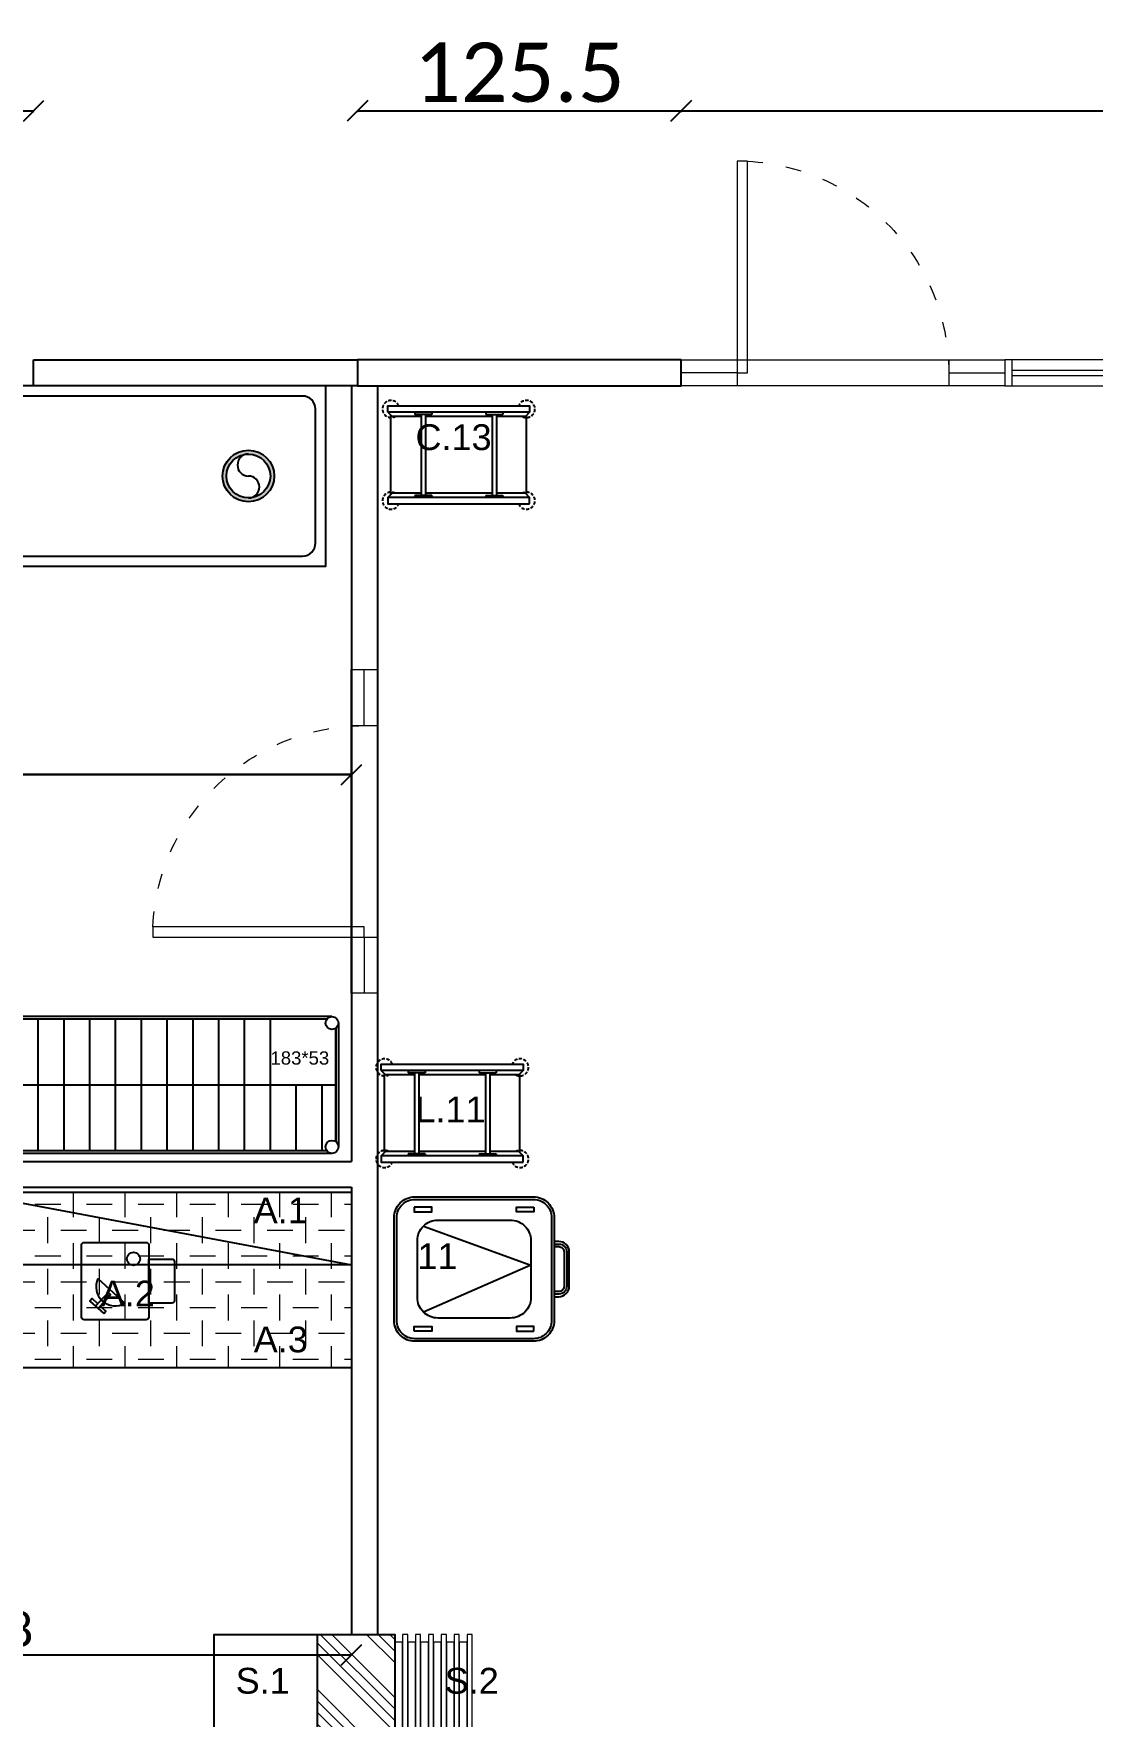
# Model space of a CAD drawing. Header units: millimetres. Extents: x -3516 to 33273, y -7531 to 724.
# Drawn here: x 3800 to 4210, y -2098 to -1446 of the extents above; entities that cross this region are included whole.
import ezdxf

# ---------------------------------------------------------------- set-up
doc = ezdxf.new("R2010")
doc.units = ezdxf.units.MM
for name, pattern in [('ACAD_ISO03W100', [30, 12, -18]), ('ACAD_ISO07W100', [3, 0, -3]), ('HIDDEN', [0.375, 0.25, -0.125])]:
    doc.linetypes.add(name, pattern=pattern)
for name, color, linetype, lineweight in [('100x120 PEN', 155, 'Continuous', 15), ('DIS-100', 9, 'Continuous', 30), ('GRC- Yazı 1', 3, 'Continuous', 20), ('GRC-Ekipman', 4, 'Continuous', 25), ('GRC-sebze', 94, 'Continuous', 15), ('KAPI', 37, 'Continuous', 15)]:
    doc.layers.add(name, color=color, linetype=linetype, lineweight=lineweight)
doc.styles.add('ekp-yazı', font='arial.ttf', dxfattribs={"height": 10})
doc.styles.add('VEFA', font='calibri.ttf')
doc.dimstyles.new('VEFA$0', dxfattribs={"dimtxt": 23, "dimasz": 8, "dimexe": 8, "dimexo": 20, "dimgap": 3, "dimtad": 1, "dimdec": 1, "dimdsep": 46, "dimtxsty": 'VEFA', "dimblk": 'OBLIQUE', "dimcen": 2.5, "dimclrd": 256, "dimclre": 256, "dimclrt": 8, "dimadec": 0, "dimazin": 0, "dimtfac": 1, "dimtdec": 1, "dimtix": 1, "dimtmove": 0, "dimatfit": 0, "dimldrblk": 'OBLIQUE', "dimfxl": 1, "dimarcsym": 0})

# ---------------------------------------------------------------- blocks, each defined once
blk = doc.blocks.new('A$Cdef76808')
at = {"layer": '100x120 PEN', "linetype": 'Continuous'}
for p, q in [((62.75, 6), (62.75, 29.14)), ((2.75, 10), (2.75, 0)), ((122.75, 10), (122.75, 0)), ((122.75, 6), (2.75, 6)), ((122.75, 4), (2.75, 4))]:
    blk.add_line(p, q, dxfattribs=at)
blk.add_lwpolyline([(125.5, 0), (0, 0), (0, 10), (125.5, 10)], close=True, dxfattribs=at)
blk = doc.blocks.new('A$Ccb6340a7')
at = {"layer": 'DIS-100', "lineweight": -2}
blk.add_lwpolyline([(10, 125.5), (10, 0), (0, 0), (0, 125.5)], close=True, dxfattribs=at)
blk = doc.blocks.new('ASDQ1234142')
at = {"layer": 'KAPI'}
for p, q in [((177899.03, 120461.11), (177899.03, 120451.11)), ((177981.03, 120461.11), (177981.03, 120451.11)), ((177899.03, 120456.11), (177877.28, 120456.11)), ((177981.03, 120456.11), (178002.78, 120456.11))]:
    blk.add_line(p, q, dxfattribs=at)
at = {"layer": 'KAPI', "linetype": 'Continuous', "ltscale": 0.5}
blk.add_lwpolyline([(177981.03, 120456.11), (177977.03, 120456.11), (177977.03, 120538.11), (177981.03, 120538.11), (177981.03, 120456.11)], dxfattribs=at)
at = {"layer": 'KAPI'}
blk.add_lwpolyline([(177877.28, 120451.11), (178002.78, 120451.11), (178002.78, 120461.11), (177877.28, 120461.11)], close=True, dxfattribs=at)
at = {"layer": 'KAPI', "linetype": 'ACAD_ISO03W100', "ltscale": 0.5}
blk.add_arc((177981.22, 120456.03), 82.18, 92.91666, 179.94754, dxfattribs=at)
blk = doc.blocks.new('_Oblique')
at = {"color": 0, "linetype": 'ByBlock', "lineweight": -2}
blk.add_line((-0.5, -0.5), (0.5, 0.5), dxfattribs=at)
blk = doc.blocks.new('*D32')
at = {"linetype": 'ACAD_ISO07W100', "lineweight": -2, "transparency": 16777216}
for p, q in [((3046.53, -1476.58), (3046.53, -1476.08)), ((3799.53, -1476.58), (3799.53, -1476.08))]:
    blk.add_line(p, q, dxfattribs=at)
at = {"linetype": 'Continuous', "lineweight": -2, "transparency": 16777216}
blk.add_line((3046.53, -1476.08), (3799.53, -1476.08), dxfattribs=at)
at = {"layer": 'Defpoints', "color": 0, "transparency": 16777216}
for p in [(3799.53, -1476.08), (3046.53, -1572.68), (3799.53, -1572.68)]:
    blk.add_point(p, dxfattribs=at)
at = {"lineweight": -2, "transparency": 16777216, "xscale": 8, "yscale": 8, "zscale": 8, "rotation": 180}
blk.add_blockref('_Oblique', (3046.53, -1476.08), dxfattribs=at)
at = {"lineweight": -2, "transparency": 16777216, "xscale": 8, "yscale": 8, "zscale": 8}
blk.add_blockref('_Oblique', (3799.53, -1476.08), dxfattribs=at)
at = {"color": 8, "transparency": 16777216, "insert": (3423.03, -1461.3), "char_height": 23, "attachment_point": 5, "style": 'VEFA', "bg_fill": 3, "box_fill_scale": 1.1, "bg_fill_color": 256, "bg_fill_true_color": 13158600, "bg_fill_transparency": 0}
blk.add_mtext('753', dxfattribs=at)
blk = doc.blocks.new('*D33')
at = {"linetype": 'ACAD_ISO07W100', "lineweight": -2, "transparency": 16777216}
for p, q in [((3925.03, -1476.58), (3925.03, -1476.08)), ((4050.53, -1476.58), (4050.53, -1476.08))]:
    blk.add_line(p, q, dxfattribs=at)
at = {"linetype": 'Continuous', "lineweight": -2, "transparency": 16777216}
blk.add_line((3925.03, -1476.08), (4050.53, -1476.08), dxfattribs=at)
at = {"layer": 'Defpoints', "color": 0, "transparency": 16777216}
for p in [(4050.53, -1476.08), (3925.03, -1572.68), (4050.53, -1572.68)]:
    blk.add_point(p, dxfattribs=at)
at = {"lineweight": -2, "transparency": 16777216, "xscale": 8, "yscale": 8, "zscale": 8, "rotation": 180}
blk.add_blockref('_Oblique', (3925.03, -1476.08), dxfattribs=at)
at = {"lineweight": -2, "transparency": 16777216, "xscale": 8, "yscale": 8, "zscale": 8}
blk.add_blockref('_Oblique', (4050.53, -1476.08), dxfattribs=at)
at = {"color": 8, "transparency": 16777216, "insert": (3987.78, -1461.3), "char_height": 23, "attachment_point": 5, "style": 'VEFA', "bg_fill": 3, "box_fill_scale": 1.1, "bg_fill_color": 256, "bg_fill_true_color": 13158600, "bg_fill_transparency": 0}
blk.add_mtext('125.5', dxfattribs=at)
blk = doc.blocks.new('*D34')
at = {"linetype": 'ACAD_ISO07W100', "lineweight": -2, "transparency": 16777216}
for p, q in [((4050.53, -1476.58), (4050.53, -1476.08)), ((5054.53, -1476.58), (5054.53, -1476.08))]:
    blk.add_line(p, q, dxfattribs=at)
at = {"linetype": 'Continuous', "lineweight": -2, "transparency": 16777216}
blk.add_line((4050.53, -1476.08), (5054.53, -1476.08), dxfattribs=at)
at = {"layer": 'Defpoints', "color": 0, "transparency": 16777216}
for p in [(5054.53, -1476.08), (4050.53, -1572.68), (5054.53, -1572.68)]:
    blk.add_point(p, dxfattribs=at)
at = {"lineweight": -2, "transparency": 16777216, "xscale": 8, "yscale": 8, "zscale": 8, "rotation": 180}
blk.add_blockref('_Oblique', (4050.53, -1476.08), dxfattribs=at)
at = {"lineweight": -2, "transparency": 16777216, "xscale": 8, "yscale": 8, "zscale": 8}
blk.add_blockref('_Oblique', (5054.53, -1476.08), dxfattribs=at)
at = {"color": 8, "transparency": 16777216, "insert": (4552.53, -1461.3), "char_height": 23, "attachment_point": 5, "style": 'VEFA', "bg_fill": 3, "box_fill_scale": 1.1, "bg_fill_color": 256, "bg_fill_true_color": 13158600, "bg_fill_transparency": 0}
blk.add_mtext('1004', dxfattribs=at)
blk = doc.blocks.new('*D53')
at = {"linetype": 'ACAD_ISO07W100', "lineweight": -2, "transparency": 16777216}
for p, q in [((3925.03, -1476.58), (3925.03, -1476.08)), ((4050.53, -1476.58), (4050.53, -1476.08))]:
    blk.add_line(p, q, dxfattribs=at)
at = {"linetype": 'Continuous', "lineweight": -2, "transparency": 16777216}
blk.add_line((3925.03, -1476.08), (4050.53, -1476.08), dxfattribs=at)
at = {"layer": 'Defpoints', "color": 0, "transparency": 16777216}
for p in [(4050.53, -1476.08), (3925.03, -1572.68), (4050.53, -1572.68)]:
    blk.add_point(p, dxfattribs=at)
at = {"lineweight": -2, "transparency": 16777216, "xscale": 8, "yscale": 8, "zscale": 8, "rotation": 180}
blk.add_blockref('_Oblique', (3925.03, -1476.08), dxfattribs=at)
at = {"lineweight": -2, "transparency": 16777216, "xscale": 8, "yscale": 8, "zscale": 8}
blk.add_blockref('_Oblique', (4050.53, -1476.08), dxfattribs=at)
at = {"color": 8, "transparency": 16777216, "insert": (3987.78, -1461.3), "char_height": 23, "attachment_point": 5, "style": 'VEFA', "bg_fill": 3, "box_fill_scale": 1.1, "bg_fill_color": 256, "bg_fill_true_color": 13158600, "bg_fill_transparency": 0}
blk.add_mtext('125.5', dxfattribs=at)
blk = doc.blocks.new('PoliTT.S.160-70')
at = {"layer": 'GRC-sebze'}
h = blk.add_hatch(dxfattribs=at)
h.set_pattern_fill('CHECKERED', color=256, scale=10, style=0)
h.set_pattern_definition([(0, (160, 0), (10, 10), [10, -10]), (90, (165, 5), (-10, 10), [10, -10])])
h.paths.add_polyline_path([(0, -70), (160, -70), (160, -2), (0, -2)])
for p, q in [((0, 0), (160, 0)), ((0, -70), (0, 0)), ((160, 0), (160, -70)), ((160, -2), (0, -2)), ((160, -70), (0, -70))]:
    blk.add_line(p, q)
blk = doc.blocks.new('SıyırmTezg.160-70')
h = blk.add_hatch(color=21)
edge = h.paths.add_edge_path()
edge.add_arc((130, -35), 10, 0, 360)
edge = h.paths.add_edge_path(flags=16)
edge.add_arc((130, -35), 8.5, 0, 360)
blk.add_lwpolyline([(0, -70), (160, -70), (160, 0), (0, 0)], close=True)
blk.add_lwpolyline([(9, -66), (151, -66, 0.414214), (156, -61), (156, -9, 0.414214), (151, -4), (9, -4, 0.414214), (4, -9), (4, -61, 0.414214)], format="xyb", close=True)
at = {"color": 21}
for radius in [10, 8.5]:
    blk.add_circle((130, -35), radius, dxfattribs=at)
for centre, start, end in [((130, -30.75), 90, 270), ((130, -39.25), 270, 90)]:
    blk.add_arc(centre, 4.25, start, end, dxfattribs=at)
blk = doc.blocks.new('A$Cb6178efe')
at = {"color": 7, "ltscale": 5}
for p, q in [((180.5, 53), (2.51, 53)), ((178.5, 52), (4.5, 52)), ((180.5, 0), (2.5, 0)), ((178.5, 1), (4.5, 1))]:
    blk.add_line(p, q, dxfattribs=at)
at = {"color": 7}
for p, q in [((0, 2.5), (0, 50.5)), ((1, 4.5), (1, 48.5)), ((182, 48.5), (182, 4.5)), ((182, 4.5), (182, 48.5)), ((183, 50.5), (183, 2.5))]:
    blk.add_line(p, q, dxfattribs=at)
at = {"color": 149, "ltscale": 5}
for p, q in [((6.5, 52), (6.5, 1)), ((16.5, 52), (16.5, 1)), ((26.5, 52), (26.5, 1)), ((36.5, 52), (36.5, 1)), ((46.5, 52), (46.5, 1)), ((56.5, 52), (56.5, 1)), ((66.5, 52), (66.5, 1)), ((76.5, 52), (76.5, 1)), ((86.5, 52), (86.5, 1)), ((96.5, 52), (96.5, 1)), ((106.5, 52), (106.5, 1)), ((116.5, 52), (116.5, 1)), ((126.5, 52), (126.5, 1)), ((136.5, 52), (136.5, 1)), ((146.5, 52), (146.5, 1)), ((156.5, 52), (156.5, 1)), ((1, 26.5), (182, 26.5)), ((166.5, 26.5), (166.5, 1)), ((176.5, 26.5), (176.5, 1))]:
    blk.add_line(p, q, dxfattribs=at)
at = {"color": 7, "ltscale": 5}
for centre in [(2.5, 50.5), (180.5, 50.5), (2.5, 2.5), (180.5, 2.5)]:
    blk.add_circle(centre, 2.5, dxfattribs=at)
at = {"layer": 'GRC- Yazı 1', "color": 242, "true_color": 0xcd2027, "style": 'ekp-yazı'}
blk.add_text('183*53', height=5.141, dxfattribs=at).set_placement((156.66, 34.39))
blk = doc.blocks.new('Nötr Servis Ünit. L150')
at = {"lineweight": 0}
h = blk.add_hatch(dxfattribs=at)
h.set_pattern_fill('ANSI34', color=251, style=0)
h.set_pattern_definition([(45, (-4685.962, -917.217), (-13.470384, 13.470384), []), (45, (-4681.472, -917.217), (-13.470384, 13.470384), []), (45, (-4676.982, -917.217), (-13.470384, 13.470384), []), (45, (-4672.492, -917.217), (-13.470384, 13.470384), [])])
h.paths.add_polyline_path([(0, -40), (0, -70), (-150, -70), (-150, -40)])
for points in [[(-150, 0), (0, 0), (0, -70), (-150, -70)], [(-150, -40), (0, -40), (0, -70), (-150, -70)]]:
    blk.add_lwpolyline(points, close=True)
at = {"color": 45, "lineweight": 0}
for points in [[(-147, -73), (-3, -73), (-3, -70), (-147, -70)], [(-150, -75), (0, -75), (0, -73), (-150, -73)], [(-150, -80), (0, -80), (0, -78), (-150, -78)], [(-147, -78), (-3, -78), (-3, -75), (-147, -75)], [(-150, -85), (0, -85), (0, -83), (-150, -83)], [(-147, -83), (-3, -83), (-3, -80), (-147, -80)], [(-150, -90), (0, -90), (0, -88), (-150, -88)], [(-147, -88), (-3, -88), (-3, -85), (-147, -85)], [(-147, -88), (-3, -88), (-3, -85), (-147, -85)], [(-147, -88), (-3, -88), (-3, -85), (-147, -85)], [(-147, -93), (-3, -93), (-3, -90), (-147, -90)], [(-147, -93), (-3, -93), (-3, -90), (-147, -90)], [(-150, -95), (0, -95), (0, -93), (-150, -93)], [(-147, -98), (-3, -98), (-3, -95), (-147, -95)], [(-150, -100), (0, -100), (0, -98), (-150, -98)]]:
    blk.add_lwpolyline(points, close=True, dxfattribs=at)
blk = doc.blocks.new('ARB. GN 1.1 17 raflı')
at = {"ltscale": 5}
for p, q in [((-35.52, 0), (-33.87, -1.65)), ((-2.48, 0), (-4.13, -1.65)), ((-3.72, -1.24), (-34.28, -1.24)), ((-33.87, -1.65), (-33.87, -12.92)), ((-4.13, -1.65), (-4.13, -12.92)), ((-33.87, -14.58), (-33.87, -40.42)), ((-4.13, -14.58), (-4.13, -40.42)), ((-33.87, -42.08), (-33.87, -53.74)), ((-4.13, -42.08), (-4.13, -53.74)), ((-35.52, -55), (-33.87, -53.35)), ((-3.72, -53.76), (-34.28, -53.76)), ((-2.48, -55), (-4.13, -53.35))]:
    blk.add_line(p, q, dxfattribs=at)
at = {"color": 253, "ltscale": 5}
for p, q in [((-35.52, -10.45), (-34.7, -10.45)), ((-34.7, -17.05), (-34.7, -10.45)), ((-34.7, -12.92), (-3.3, -12.92)), ((-3.3, -17.05), (-3.3, -10.45)), ((-3.3, -10.45), (-2.48, -10.45)), ((-35.52, -17.05), (-34.7, -17.05)), ((-34.7, -14.58), (-3.3, -14.58)), ((-3.3, -17.05), (-2.48, -17.05)), ((-35.52, -37.95), (-34.7, -37.95)), ((-34.7, -37.95), (-34.7, -44.55)), ((-3.3, -37.95), (-3.3, -44.55)), ((-3.3, -37.95), (-2.48, -37.95)), ((-35.52, -44.55), (-34.7, -44.55)), ((-34.7, -40.42), (-3.3, -40.42)), ((-34.7, -42.08), (-3.3, -42.08)), ((-3.3, -44.55), (-2.48, -44.55))]:
    blk.add_line(p, q, dxfattribs=at)
at = {"ltscale": 5}
for points in [[(-35.52, -55), (-38, -55), (-38, 0), (-35.52, 0)], [(0, 0), (-2.48, 0), (-2.48, -55), (0, -55)]]:
    blk.add_lwpolyline(points, close=True, dxfattribs=at)
at = {"color": 253, "linetype": 'HIDDEN', "ltscale": 5}
for centre, start, end in [((-36.76, -1.24), 331.04498, 247.97569), ((-1.24, -1.24), 292.02431, 208.95502), ((-36.76, -53.76), 112.02431, 28.95502), ((-1.24, -53.76), 151.04498, 67.97569)]:
    blk.add_arc(centre, 3.3, start, end, dxfattribs=at)
blk = doc.blocks.new('Rubbermaid.240lt')
at = {"color": 251}
for p, q in [((11.34, 56.53), (26.5, 14.87)), ((26.5, 14.87), (44.66, 56.53))]:
    blk.add_line(p, q, dxfattribs=at)
for points in [[(0, 59.87), (0, 13.87, 0.414214), (8, 5.87), (48, 5.87, 0.414214), (56, 13.87), (56, 59.87, 0.414214), (48, 67.87), (8, 67.87, 0.414214)], [(1, 59.87), (1, 13.87, 0.414214), (8, 6.87), (48, 6.87, 0.414214), (55, 13.87), (55, 59.87, 0.414214), (48, 66.87), (8, 66.87, 0.414214)]]:
    blk.add_lwpolyline(points, format="xyb", close=True)
for points in [[(3.99, 60.06), (5.77, 60.06), (5.77, 53.32), (3.99, 53.32)], [(52.01, 60.06), (50.23, 60.06), (50.23, 53.32), (52.01, 53.32)], [(3.99, 13.69), (5.77, 13.69), (5.77, 20.43), (3.99, 20.43)], [(52.01, 13.69), (50.23, 13.69), (50.23, 20.43), (52.01, 20.43)]]:
    blk.add_lwpolyline(points, close=True, dxfattribs=at)
for points in [[(9, 50.87), (9, 22.87, 0.414214), (17, 14.87), (39, 14.87, 0.414214), (47, 22.87), (47, 50.87, 0.414214), (39, 58.87), (17, 58.87, 0.414214)], [(19.3, 5.87), (19.3, 4, 0.414214), (21.3, 2), (34.7, 2, 0.414214), (36.7, 4), (36.7, 5.87), (38.7, 5.87), (38.7, 4, -0.414214), (34.7, 0), (21.3, 0, -0.414214), (17.3, 4), (17.3, 5.87)]]:
    blk.add_lwpolyline(points, format="xyb", close=True, dxfattribs=at)
blk.add_lwpolyline([(18.3, 5.87), (18.3, 4, 0.414214), (21.3, 1), (34.7, 1, 0.414214), (37.7, 4), (37.7, 5.87)], format="xyb", dxfattribs=at)
blk = doc.blocks.new('RobotCoupe.CL50')
for points in [[(12, -30), (-12, -30, -0.414214), (-13, -29), (-13, -1, -0.414214), (-12, 0), (12, 0, -0.414214), (13, -1), (13, -29, -0.414214)], [(13, -6.49), (22, -6.49, -0.414214), (23, -7.49), (23, -22.51, -0.414214), (22, -23.51), (13, -23.51)]]:
    blk.add_lwpolyline(points, format="xyb", close=True)
at = {"color": 147}
blk.add_lwpolyline([(-7.58, -24.74), (-6.65, -25.58), (-1.81, -20.25), (-2.74, -19.42)], close=True, dxfattribs=at)
for points in [[(-6.69, -14.03), (3.74, -23.62)], [(-6.74, -23.81), (-8.94, -21.81), (-9.78, -22.74), (-4.45, -27.58)], [(-4.45, -27.58), (-3.62, -26.65), (-5.81, -24.66)]]:
    blk.add_lwpolyline(points, dxfattribs=at)
at = {"color": 147, "const_width": 0.385}
blk.add_lwpolyline([(-3.78, -21.09, 1), (-2.64, -20.9, 1)], format="xyb", close=True, dxfattribs=at)
at = {"color": 147}
blk.add_circle((7.11, -6.38), 2.56, dxfattribs=at)
blk.add_arc((-0.01, -17.22), 7.4, 154.47126, 300.95293, dxfattribs=at)
blk = doc.blocks.new('*D189')
at = {"linetype": 'ACAD_ISO07W100', "lineweight": -2, "transparency": 16777216}
for p, q in [((3615.44, -1732.94), (3615.44, -1733.44)), ((3922.79, -1732.94), (3922.79, -1733.44))]:
    blk.add_line(p, q, dxfattribs=at)
at = {"linetype": 'Continuous', "lineweight": -2, "transparency": 16777216}
blk.add_line((3615.44, -1733.44), (3922.79, -1733.44), dxfattribs=at)
at = {"layer": 'Defpoints', "color": 0, "transparency": 16777216}
for p in [(3615.44, -1682.68), (3922.79, -1682.68), (3922.79, -1733.44)]:
    blk.add_point(p, dxfattribs=at)
at = {"lineweight": -2, "transparency": 16777216, "xscale": 8, "yscale": 8, "zscale": 8, "rotation": 180}
blk.add_blockref('_Oblique', (3615.44, -1733.44), dxfattribs=at)
at = {"lineweight": -2, "transparency": 16777216, "xscale": 8, "yscale": 8, "zscale": 8}
blk.add_blockref('_Oblique', (3922.79, -1733.44), dxfattribs=at)
at = {"color": 8, "transparency": 16777216, "insert": (3769.11, -1723.78), "char_height": 13, "attachment_point": 5, "style": 'VEFA', "bg_fill": 3, "box_fill_scale": 1.1, "bg_fill_color": 256, "bg_fill_true_color": 13158600, "bg_fill_transparency": 0}
blk.add_mtext('307', dxfattribs=at)
blk = doc.blocks.new('*D190')
at = {"linetype": 'ACAD_ISO07W100', "lineweight": -2, "transparency": 16777216}
for p, q in [((3615.44, -1732.94), (3615.44, -1733.44)), ((3922.79, -1732.94), (3922.79, -1733.44))]:
    blk.add_line(p, q, dxfattribs=at)
at = {"linetype": 'Continuous', "lineweight": -2, "transparency": 16777216}
blk.add_line((3922.79, -1733.44), (3615.44, -1733.44), dxfattribs=at)
at = {"layer": 'Defpoints', "color": 0, "transparency": 16777216}
for p in [(3615.44, -1682.68), (3922.79, -1682.68), (3615.44, -1733.44)]:
    blk.add_point(p, dxfattribs=at)
at = {"lineweight": -2, "transparency": 16777216, "xscale": 8, "yscale": 8, "zscale": 8, "rotation": 180}
blk.add_blockref('_Oblique', (3615.44, -1733.44), dxfattribs=at)
at = {"lineweight": -2, "transparency": 16777216, "xscale": 8, "yscale": 8, "zscale": 8}
blk.add_blockref('_Oblique', (3922.79, -1733.44), dxfattribs=at)
at = {"color": 8, "transparency": 16777216, "insert": (3769.11, -1723.78), "char_height": 13, "attachment_point": 5, "style": 'VEFA', "bg_fill": 3, "box_fill_scale": 1.1, "bg_fill_color": 256, "bg_fill_true_color": 13158600, "bg_fill_transparency": 0}
blk.add_mtext('307', dxfattribs=at)
blk = doc.blocks.new('*D196')
at = {"linetype": 'Continuous', "lineweight": -2, "transparency": 16777216}
blk.add_line((3645.1, -2074.63), (3922.79, -2074.63), dxfattribs=at)
at = {"layer": 'Defpoints', "color": 0, "transparency": 16777216}
for p in [(3922.79, -2066.68), (3922.79, -2074.63), (3645.1, -2093.97)]:
    blk.add_point(p, dxfattribs=at)
at = {"lineweight": -2, "transparency": 16777216, "xscale": 8, "yscale": 8, "zscale": 8, "rotation": 180}
blk.add_blockref('_Oblique', (3645.1, -2074.63), dxfattribs=at)
at = {"lineweight": -2, "transparency": 16777216, "xscale": 8, "yscale": 8, "zscale": 8}
blk.add_blockref('_Oblique', (3922.79, -2074.63), dxfattribs=at)
at = {"color": 8, "transparency": 16777216, "insert": (3783.94, -2064.97), "char_height": 13, "attachment_point": 5, "style": 'VEFA', "bg_fill": 3, "box_fill_scale": 1.1, "bg_fill_color": 256, "bg_fill_true_color": 13158600, "bg_fill_transparency": 0}
blk.add_mtext('278', dxfattribs=at)

msp = doc.modelspace()

# ---------------------------------------------------------------- linework, layer by layer
for p, q in [((3922.785, -1582.685), (3922.785, -1883.392)), ((3932.785, -1582.685), (3932.785, -2066.685)), ((2935.108, -1883.392), (3922.785, -1883.392)), ((2935.108, -1893.392), (3922.785, -1893.392)), ((3762.785, -1893.392), (3922.785, -1923.392)), ((3922.785, -1893.392), (3922.785, -2066.685))]:
    msp.add_line(p, q)
msp.add_lwpolyline([(3922.785, -1893.392), (3922.785, -1923.392), (3482.785, -1923.392)])

# ---------------------------------------------------------------- block references
at = {"xscale": -1}
for name, p in [('ASDQ1234142', (182053.313, -122033.792)), ('A$Cdef76808', (4301.529, -1582.685))]:
    msp.add_blockref(name, p, dxfattribs=at)
for name, p, rotation in [('A$Ccb6340a7', (3925.029, -1582.685), 270), ('ASDQ1234142', (124383.786, 176184.598), 90)]:
    msp.add_blockref(name, p, dxfattribs=dict(at, rotation=rotation))
at = {"layer": 'GRC-Ekipman', "linetype": 'Continuous'}
msp.add_blockref('SıyırmTezg.160-70', (3752.785, -1582.685), dxfattribs=at)
at = {"layer": 'GRC-Ekipman'}
for name, p, rotation in [('ARB. GN 1.1 17 raflı', (3991.809, -1628.479), 270), ('ARB. GN 1.1 17 raflı', (3989.299, -1883.66), 270), ('Nötr Servis Ünit. L150', (3869.529, -2066.685), 90.00000000000001)]:
    msp.add_blockref(name, p, dxfattribs=dict(at, rotation=rotation))
for name, p in [('A$Cb6178efe', (3734.679, -1880.227)), ('PoliTT.S.160-70', (3762.785, -1893.392)), ('RobotCoupe.CL50', (3831.14, -1914.747, 150))]:
    msp.add_blockref(name, p, dxfattribs=at)
at = {"layer": 'GRC-Ekipman', "xscale": -1, "rotation": 90}
msp.add_blockref('Rubbermaid.240lt', (4007.157, -1897.091, 0), dxfattribs=at)

# ---------------------------------------------------------------- texts
at = {"layer": 'GRC- Yazı 1', "color": 6, "style": 'ekp-yazı'}
for s, p in [('C.13', (3947.55, -1607.62)), ('L.11', (3947.55, -1868.206)), ('A.1', (3884.844, -1907.347)), ('11', (3948.283, -1925.091, 0)), ('A.2', (3825.535, -1939.588)), ('A.3', (3884.844, -1957.371)), ('S.1', (3877.835, -2089.667)), ('S.2', (3958.888, -2089.667))]:
    msp.add_text(s, height=10, dxfattribs=at).set_placement(p)

# ---------------------------------------------------------------- dimensions: what is measured, and where the dimension line sits
dim = msp.add_linear_dim(base=(3799.529, -1476.081), p1=(3046.529, -1572.685), p2=(3799.529, -1572.685), dimstyle='VEFA$0', override={"dimexe": 0, "dimtmove": 1, "dimfxl": 0.5, "dimfxlon": 1, "dimtfill": 1, "dimarcsym": 1})
dim.commit()
dim.dimension.update_dxf_attribs({"geometry": '*D32', "text_midpoint": (3423.029, -1461.298)})

# ---------------------------------------------------------------- next in the draw order: dimensions: what is measured, and where the dimension line sits
for base, p1, p2, override, picture, middle in [((4050.529, -1476.081), (3925.029, -1572.685), (4050.529, -1572.685), {"dimexe": 0, "dimtmove": 1, "dimfxl": 0.5, "dimfxlon": 1, "dimtfill": 1, "dimarcsym": 1}, '*D33', (3987.779, -1461.298)), ((3922.785, -1733.444), (3615.436, -1682.685), (3922.785, -1682.685), {"dimtxt": 13, "dimexe": 0, "dimdec": 0, "dimtmove": 1, "dimfxl": 0.5, "dimfxlon": 1, "dimtfill": 1, "dimarcsym": 1}, '*D189', (3769.111, -1723.784)), ((3922.785, -2074.628), (3645.1, -2093.967), (3922.785, -2066.685), {"dimtxt": 13, "dimexe": 0, "dimdec": 0, "dimtmove": 1, "dimfxl": 0.5, "dimfxlon": 1, "dimtfill": 1, "dimarcsym": 1}, '*D196', (3783.943, -2064.968))]:
    dim = msp.add_linear_dim(base=base, p1=p1, p2=p2, dimstyle='VEFA$0', override=override)
    dim.commit()
    dim.dimension.update_dxf_attribs({"geometry": picture, "text_midpoint": middle})

# ---------------------------------------------------------------- next in the draw order: block references
at = {"rotation": 90}
msp.add_blockref('A$Ccb6340a7', (3925.029, -1582.685), dxfattribs=at)

# ---------------------------------------------------------------- next in the draw order: dimensions: what is measured, and where the dimension line sits
for base, p1, p2, override, picture, middle in [((5054.529, -1476.081), (4050.529, -1572.685), (5054.529, -1572.685), {"dimexe": 0, "dimtmove": 1, "dimfxl": 0.5, "dimfxlon": 1, "dimtfill": 1, "dimarcsym": 1}, '*D34', (4552.529, -1461.298)), ((3615.436, -1733.444), (3922.785, -1682.685), (3615.436, -1682.685), {"dimtxt": 13, "dimexe": 0, "dimdec": 0, "dimtmove": 1, "dimfxl": 0.5, "dimfxlon": 1, "dimtfill": 1, "dimarcsym": 1}, '*D190', (3769.111, -1723.784))]:
    dim = msp.add_linear_dim(base=base, p1=p1, p2=p2, dimstyle='VEFA$0', override=override)
    dim.commit()
    dim.dimension.update_dxf_attribs({"geometry": picture, "text_midpoint": middle})

# ---------------------------------------------------------------- next in the draw order: dimensions: what is measured, and where the dimension line sits
dim = msp.add_linear_dim(base=(4050.529, -1476.081), p1=(3925.029, -1572.685), p2=(4050.529, -1572.685), dimstyle='VEFA$0', override={"dimexe": 0, "dimtmove": 1, "dimfxl": 0.5, "dimfxlon": 1, "dimtfill": 1, "dimarcsym": 1})
dim.commit()
dim.dimension.update_dxf_attribs({"geometry": '*D53', "text_midpoint": (3987.779, -1461.298)})

doc.saveas('drawing.dxf')
